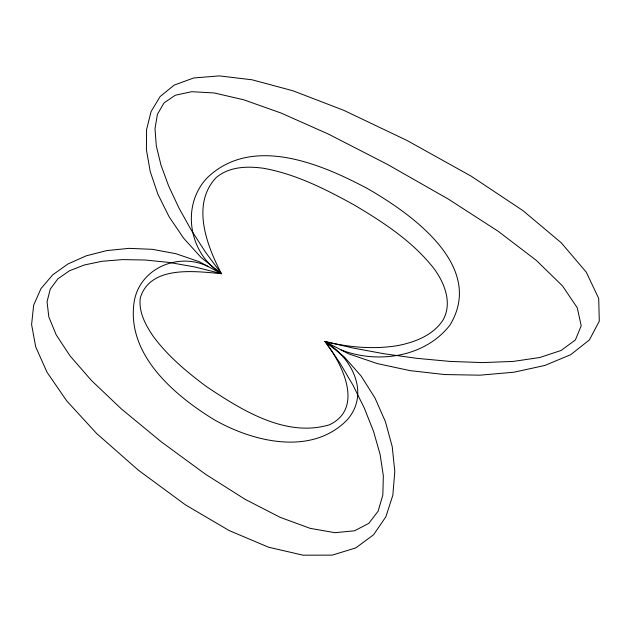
<?xml version="1.0" encoding="UTF-8"?>
<svg xmlns="http://www.w3.org/2000/svg" width="632" height="632" viewBox="0 0 632 632"><rect width="100%" height="100%" fill="white"/><g stroke="black" fill="none" stroke-linecap="round" stroke-linejoin="round"><path stroke-width="0.95" d="M221.413 273.664C195.162 271.381 150.542 264.982 140.328 297.712C138.392 311.726 145.463 324.848 153.047 336.074C167.685 355.998 186.819 371.987 206.546 386.65C241.598 409.978 285.648 437.937 329.485 424.767C364.593 408.051 341.944 363.25 325.046 341.541C348.927 347.403 373.899 349.615 398.255 345.514C415.501 341.999 433.71 335.055 443.388 319.405C452.22 302.775 444.715 283.594 434.603 269.422C413.447 241.914 383.916 222.662 354.449 205.116C325.812 189.308 296.053 174.124 263.552 168.278C247.388 166.034 229.187 166.485 216.136 177.608C190.896 204.373 206.862 245.674 221.413 273.664L195.012 267.012L169.455 262.47L145.186 260.005L122.632 259.602L102.21 261.253L84.333 264.974L69.417 270.804L57.907 278.799L50.284 289.061L47.052 301.701L48.806 316.916L56.232 334.913L70.128 355.982L91.466 380.511L121.423 408.967L161.468 441.966L205.313 474.103L245.05 499.28L280.142 517.332L310.201 528.368L335.015 532.689L354.512 530.801L368.812 523.367L378.141 511.162L382.842 495.022L383.34 475.825L380.101 454.44L373.63 431.68L364.419 408.335L352.956 385.109L339.692 362.657L325.046 341.541L352.901 347.995L383.806 353.715L416.614 358.32L450.055 361.417L482.737 362.594L513.184 361.425L539.839 357.507L561.09 350.468L575.373 339.977L581.203 325.804L577.269 307.8L562.535 285.948L536.292 260.368L498.237 231.32L448.483 199.191L387.574 164.462L328.308 134.039L281.043 113.025L243.557 99.745L214.201 92.951L191.757 91.703L175.285 95.234L164.044 102.921L157.439 114.218L154.998 128.651L156.294 145.731L160.947 164.992L168.602 185.895L178.888 207.896L191.409 230.348L205.748 252.539L221.413 273.664L199.206 261.719L175.933 253.701L152.312 249.332L129.047 248.36L106.8 250.58L86.205 255.834L67.924 263.978L52.598 274.944L40.93 288.682L33.654 305.193L31.6 324.532L35.684 346.81L46.989 372.201L66.794 400.972L96.633 433.489L138.432 470.24L185.531 504.913L229.187 530.572L268.576 547.217L303.068 555.188L332.203 555.125L355.729 547.944L373.583 534.751L385.868 516.763L392.835 495.243L394.81 471.448L392.203 446.563L385.441 421.718L374.95 397.915L361.156 376.08L344.408 357.033L325.046 341.541L348.651 353.841L377.415 363.621L409.939 370.613L444.675 374.555L479.964 375.179L513.998 372.209L544.879 365.446L570.657 354.71L589.403 339.937L599.294 321.151L598.709 298.486L586.314 272.218L561.2 242.743L522.862 210.559L471.33 176.265L407.087 140.517L343.903 110.379L292.995 90.795L252.018 79.79L219.32 75.895L193.661 77.973L174.155 85.115L160.125 96.546L151.072 111.572L146.592 129.544L146.403 149.784L150.234 171.596L157.874 194.19L169.084 216.721L183.628 238.209L201.189 257.587L221.413 273.664C189.087 253.867 180.57 206.119 207.012 177.995C251.907 134.442 321.301 163.917 367.792 188.747C411.432 213.9 485.708 266.301 449.976 325.061C425.059 357.27 377.833 364.095 341.256 349.986M207.841 266.372C178.769 252.215 140.675 267.676 134.371 300.555C125.405 353.62 173.421 394.605 213.798 419.498C252.879 441.926 311.481 456.32 347.079 419.98C370.66 393.341 351.637 357.246 325.046 341.541"/></g></svg>
